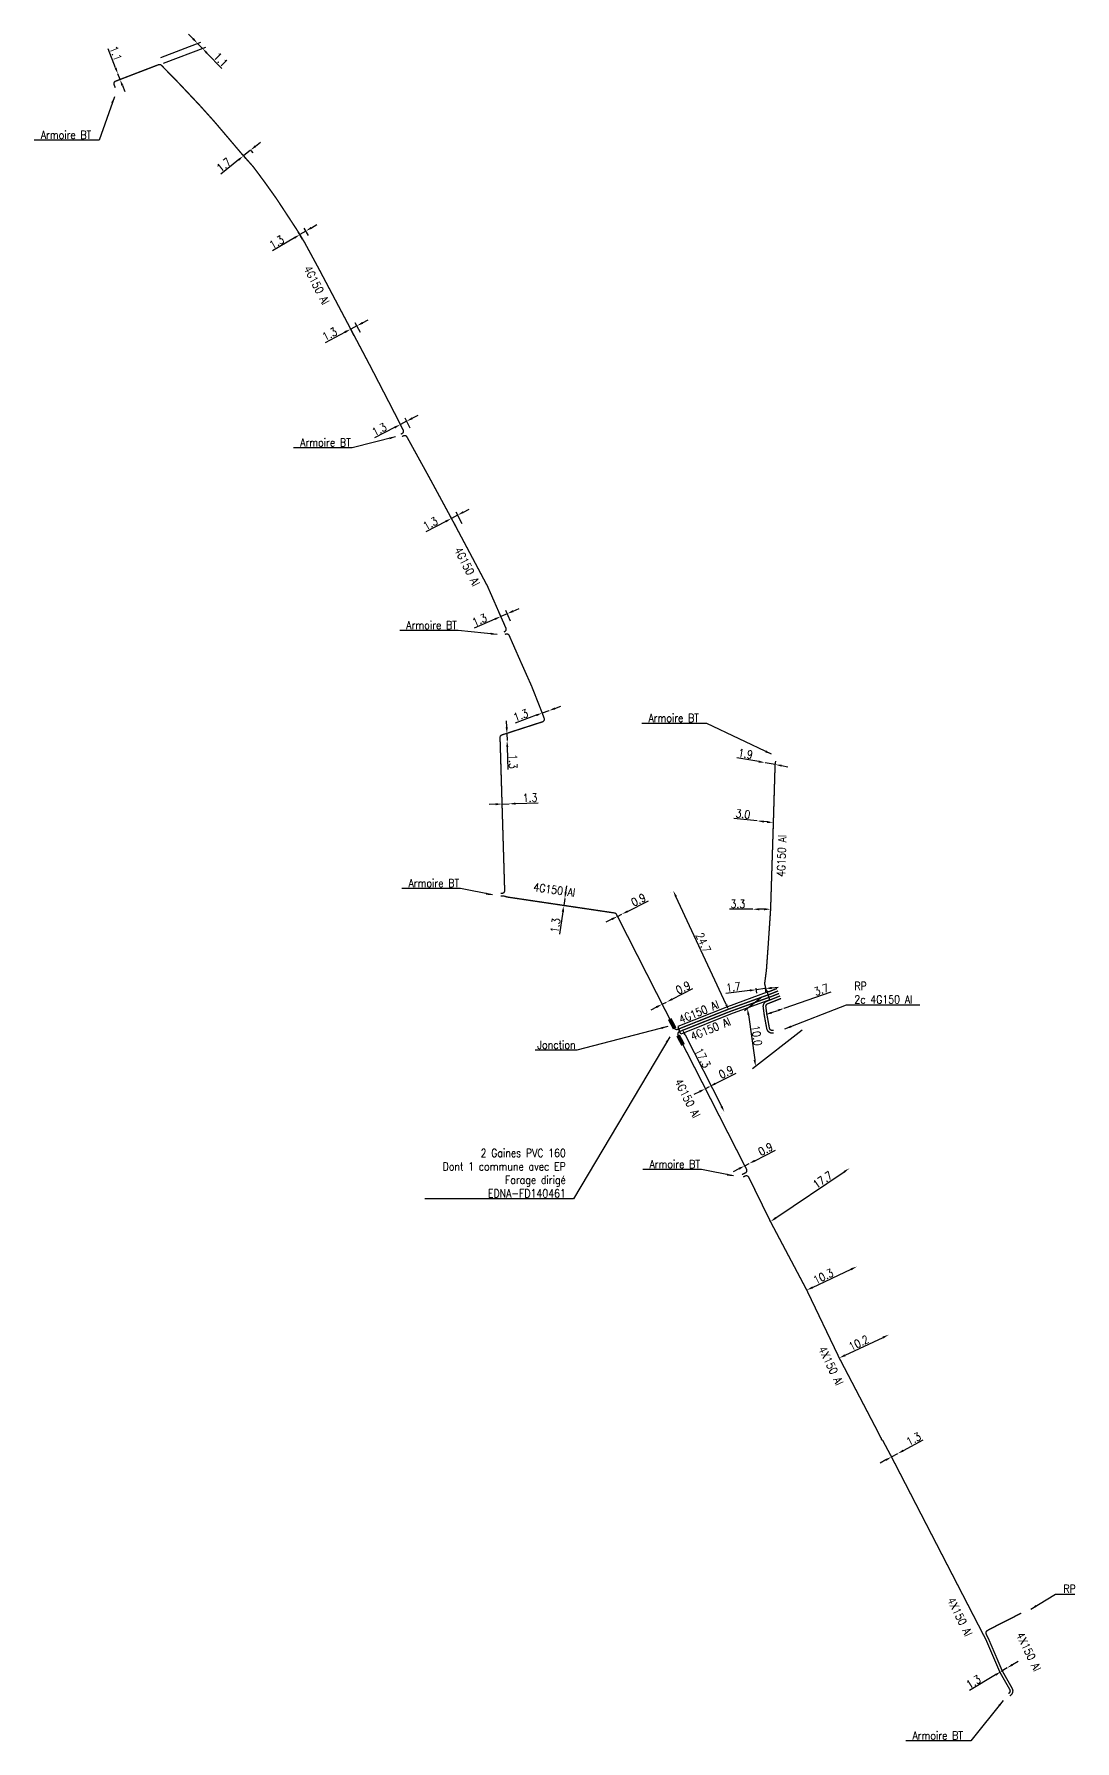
# Model space of a CAD drawing. Header units: millimetres. Extents: x 192011 to 192889, y 147074 to 147485.
# Drawn here: x 192292.1 to 192485.6, y 147108.5 to 147425.8 of the extents above; entities that cross this region are included whole.
import ezdxf
from ezdxf.enums import TextEntityAlignment as Align

# ---------------------------------------------------------------- set-up
doc = ezdxf.new("R2010")
doc.units = ezdxf.units.MM
doc.header["$MEASUREMENT"] = 0
doc.header["$PDMODE"] = 34
doc.linetypes.add('B_ST_AL', pattern=[2000, 1000, 1000])
doc.layers.get('0').update_dxf_attribs({"linetype": 'CONTINUOUS'})
doc.layers.get('DEFPOINTS').update_dxf_attribs({"linetype": 'CONTINUOUS'})
for name, color, linetype in [('B_110', 1, 'CONTINUOUS'), ('B_300', 7, 'CONTINUOUS'), ('B_400', 7, 'CONTINUOUS')]:
    doc.layers.add(name, color=color, linetype=linetype)
doc.styles.get("Standard").update_dxf_attribs({"font": 'romans.shx', "width": 0.85})
doc.dimstyles.get("Standard").update_dxf_attribs({"dimtxt": 1.5, "dimasz": 1.2, "dimexe": 0.625, "dimexo": 0.625, "dimgap": 0.25, "dimtad": 1, "dimdec": 1, "dimzin": 0, "dimdsep": 46, "dimtxsty": 'Standard', "dimcen": -0.5, "dimadec": 0, "dimazin": 0, "dimtfac": 1, "dimtdec": 1, "dimtmove": 0, "dimatfit": 3, "dimfxl": 1, "dimtolj": 1, "dimtzin": 0, "dimarcsym": 0})

# ---------------------------------------------------------------- blocks, each defined once
blk = doc.blocks.new('*D0')
at = {"color": 0, "linetype": 'ByBlock'}
for p, q in [((192453.69, 147162.48), (192457.37, 147164.47)), ((192450.43, 147160.73), (192449.37, 147160.16)), ((192451.48, 147161.3), (192452.63, 147161.91))]:
    blk.add_line(p, q, dxfattribs=at)
for points in [[(192453.59, 147162.66), (192453.78, 147162.31), (192452.63, 147161.91)], [(192450.33, 147160.9), (192450.52, 147160.55), (192451.48, 147161.3)]]:
    blk.add_solid(points, dxfattribs=at)
at = {"layer": 'DEFPOINTS', "color": 0, "linetype": 'ByBlock'}
for p in [(192451.48, 147161.3), (192452.63, 147161.91), (192452.63, 147161.91)]:
    blk.add_point(p, dxfattribs=at)
at = {"color": 0, "linetype": 'ByBlock', "insert": (192455.58, 147164.64), "char_height": 1.5, "attachment_point": 5, "rotation": 28.2999}
blk.add_mtext('\\A1;1.3', dxfattribs=at)
blk = doc.blocks.new('*D1')
at = {"color": 0, "linetype": 'ByBlock'}
for p, q in [((192470.81, 147120.78), (192465.96, 147117.85)), ((192472.96, 147122.07), (192471.84, 147121.4)), ((192473.98, 147122.69), (192475.01, 147123.31))]:
    blk.add_line(p, q, dxfattribs=at)
for points in [[(192470.71, 147120.95), (192470.92, 147120.61), (192471.84, 147121.4)], [(192473.88, 147122.86), (192474.09, 147122.52), (192472.96, 147122.07)]]:
    blk.add_solid(points, dxfattribs=at)
at = {"layer": 'DEFPOINTS', "color": 0, "linetype": 'ByBlock'}
for p in [(192471.84, 147121.4), (192472.96, 147122.07), (192472.96, 147122.07)]:
    blk.add_point(p, dxfattribs=at)
at = {"color": 0, "linetype": 'ByBlock', "insert": (192466.72, 147119.48), "char_height": 1.5, "attachment_point": 5, "rotation": 31.0742}
blk.add_mtext('\\A1;1.3', dxfattribs=at)
blk = doc.blocks.new('*D2')
at = {"layer": 'B_110', "color": 0, "linetype": 'Continuous', "lineweight": -2}
blk.add_line((192429.97, 147205.71), (192442.66, 147214.27), dxfattribs=at)
at = {"layer": 'B_110', "color": 0, "linetype": 'Continuous'}
for points in [[(192442.55, 147214.44), (192442.77, 147214.1), (192443.65, 147214.94)], [(192429.86, 147205.88), (192430.09, 147205.55), (192428.98, 147205.04)]]:
    blk.add_solid(points, dxfattribs=at)
at = {"layer": 'DEFPOINTS', "color": 0, "linetype": 'Continuous'}
for p in [(192443.65, 147214.94), (192443.65, 147214.94), (192428.98, 147205.04)]:
    blk.add_point(p, dxfattribs=at)
at = {"layer": 'B_110', "color": 0, "linetype": 'Continuous', "insert": (192438.68, 147212.79), "char_height": 1.5, "attachment_point": 5, "rotation": 34.0031}
blk.add_mtext('\\A1;17.7', dxfattribs=at)
blk = doc.blocks.new('*D3')
at = {"layer": 'B_110', "color": 0, "linetype": 'Continuous', "lineweight": -2}
blk.add_line((192442.85, 147180.2), (192449.91, 147183.51), dxfattribs=at)
at = {"layer": 'B_110', "color": 0, "linetype": 'Continuous'}
for points in [[(192449.83, 147183.69), (192450, 147183.33), (192451, 147184.02)], [(192442.77, 147180.38), (192442.94, 147180.01), (192441.77, 147179.69)]]:
    blk.add_solid(points, dxfattribs=at)
at = {"layer": 'DEFPOINTS', "color": 0, "linetype": 'Continuous'}
for p in [(192451, 147184.02), (192451, 147184.02), (192441.77, 147179.69)]:
    blk.add_point(p, dxfattribs=at)
at = {"layer": 'B_110', "color": 0, "linetype": 'Continuous', "insert": (192445.39, 147182.49), "char_height": 1.5, "attachment_point": 5, "rotation": 25.1718}
blk.add_mtext('\\A1;10.2', dxfattribs=at)
blk = doc.blocks.new('*D4')
at = {"layer": 'B_110', "color": 0, "linetype": 'Continuous', "lineweight": -2}
blk.add_line((192436.81, 147192.81), (192443.96, 147196.17), dxfattribs=at)
at = {"layer": 'B_110', "color": 0, "linetype": 'Continuous'}
for points in [[(192443.88, 147196.35), (192444.05, 147195.99), (192445.05, 147196.68)], [(192436.73, 147192.99), (192436.9, 147192.63), (192435.73, 147192.3)]]:
    blk.add_solid(points, dxfattribs=at)
at = {"layer": 'DEFPOINTS', "color": 0, "linetype": 'Continuous'}
for p in [(192445.05, 147196.68), (192445.05, 147196.68), (192435.73, 147192.3)]:
    blk.add_point(p, dxfattribs=at)
at = {"layer": 'B_110', "color": 0, "linetype": 'Continuous', "insert": (192438.81, 147194.85), "char_height": 1.5, "attachment_point": 5, "rotation": 25.1718}
blk.add_mtext('\\A1;10.3', dxfattribs=at)
blk = doc.blocks.new('*D13')
at = {"layer": 'B_110', "color": 0, "linetype": 'Continuous', "lineweight": -2}
for p, q in [((192426.07, 147216.36), (192429.91, 147218.33)), ((192423.13, 147214.86), (192422.07, 147214.31)), ((192424.2, 147215.41), (192425, 147215.82))]:
    blk.add_line(p, q, dxfattribs=at)
at = {"layer": 'B_110', "color": 0, "linetype": 'Continuous'}
for points in [[(192425.98, 147216.54), (192426.16, 147216.19), (192425, 147215.82)], [(192423.04, 147215.04), (192423.22, 147214.68), (192424.2, 147215.41)]]:
    blk.add_solid(points, dxfattribs=at)
at = {"layer": 'DEFPOINTS', "color": 0, "linetype": 'Continuous'}
for p in [(192424.2, 147215.41), (192425, 147215.82), (192425, 147215.82)]:
    blk.add_point(p, dxfattribs=at)
at = {"layer": 'B_110', "color": 0, "linetype": 'Continuous', "insert": (192428.07, 147218.51), "char_height": 1.5, "attachment_point": 5, "rotation": 27.1208}
blk.add_mtext('\\A1;0.9', dxfattribs=at)
blk = doc.blocks.new('*D14')
at = {"layer": 'B_110', "color": 0, "linetype": 'Continuous', "lineweight": -2}
for p, q in [((192418.74, 147230.69), (192422.58, 147232.65)), ((192415.8, 147229.19), (192414.73, 147228.65)), ((192416.87, 147229.74), (192417.67, 147230.15))]:
    blk.add_line(p, q, dxfattribs=at)
at = {"layer": 'B_110', "color": 0, "linetype": 'Continuous'}
for points in [[(192415.71, 147229.37), (192415.89, 147229.02), (192416.87, 147229.74)], [(192418.65, 147230.87), (192418.83, 147230.51), (192417.67, 147230.15)]]:
    blk.add_solid(points, dxfattribs=at)
at = {"layer": 'DEFPOINTS', "color": 0, "linetype": 'Continuous'}
for p in [(192416.87, 147229.74), (192417.67, 147230.15), (192417.67, 147230.15)]:
    blk.add_point(p, dxfattribs=at)
at = {"layer": 'B_110', "color": 0, "linetype": 'Continuous', "insert": (192420.74, 147232.84), "char_height": 1.5, "attachment_point": 5, "rotation": 27.0153}
blk.add_mtext('\\A1;0.9', dxfattribs=at)
blk = doc.blocks.new('*D15')
at = {"layer": 'B_110', "color": 0, "linetype": 'Continuous', "lineweight": -2}
for p, q in [((192410.74, 147246.39), (192414.58, 147248.34)), ((192407.79, 147244.9), (192406.72, 147244.36)), ((192408.86, 147245.45), (192409.67, 147245.85))]:
    blk.add_line(p, q, dxfattribs=at)
at = {"layer": 'B_110', "color": 0, "linetype": 'Continuous'}
for points in [[(192407.7, 147245.08), (192407.88, 147244.73), (192408.86, 147245.45)], [(192410.65, 147246.57), (192410.83, 147246.22), (192409.67, 147245.85)]]:
    blk.add_solid(points, dxfattribs=at)
at = {"layer": 'DEFPOINTS', "color": 0, "linetype": 'Continuous'}
for p in [(192408.86, 147245.45), (192409.67, 147245.85), (192409.67, 147245.85)]:
    blk.add_point(p, dxfattribs=at)
at = {"layer": 'B_110', "color": 0, "linetype": 'Continuous', "insert": (192412.75, 147248.53), "char_height": 1.5, "attachment_point": 5, "rotation": 26.8374}
blk.add_mtext('\\A1;0.9', dxfattribs=at)
blk = doc.blocks.new('*D16')
at = {"layer": 'B_110', "color": 0, "linetype": 'Continuous', "lineweight": -2}
for p, q in [((192390.93, 147266.28), (192391.11, 147267.47)), ((192390.76, 147265.09), (192390.56, 147263.81)), ((192390.39, 147262.62), (192389.77, 147258.48))]:
    blk.add_line(p, q, dxfattribs=at)
at = {"layer": 'B_110', "color": 0, "linetype": 'Continuous'}
for points in [[(192390.19, 147262.65), (192390.59, 147262.59), (192390.56, 147263.81)], [(192390.73, 147266.31), (192391.13, 147266.25), (192390.76, 147265.09)]]:
    blk.add_solid(points, dxfattribs=at)
at = {"layer": 'DEFPOINTS', "color": 0, "linetype": 'Continuous'}
for p in [(192390.56, 147263.81), (192390.76, 147265.09), (192390.76, 147265.09)]:
    blk.add_point(p, dxfattribs=at)
at = {"layer": 'B_110', "color": 0, "linetype": 'Continuous', "insert": (192389, 147260.1), "char_height": 1.5, "attachment_point": 5, "rotation": 81.5572}
blk.add_mtext('\\A1;1.3', dxfattribs=at)
blk = doc.blocks.new('*D17')
at = {"layer": 'B_110', "color": 0, "linetype": 'Continuous', "lineweight": -2}
for p, q in [((192377.89, 147282.62), (192376.69, 147282.59)), ((192379.09, 147282.66), (192380.39, 147282.7)), ((192381.59, 147282.74), (192385.82, 147282.87))]:
    blk.add_line(p, q, dxfattribs=at)
at = {"layer": 'B_110', "color": 0, "linetype": 'Continuous'}
for points in [[(192377.89, 147282.82), (192377.9, 147282.42), (192379.09, 147282.66)], [(192381.59, 147282.94), (192381.6, 147282.54), (192380.39, 147282.7)]]:
    blk.add_solid(points, dxfattribs=at)
at = {"layer": 'DEFPOINTS', "color": 0, "linetype": 'Continuous'}
for p in [(192379.09, 147282.66), (192380.39, 147282.7), (192380.39, 147282.7)]:
    blk.add_point(p, dxfattribs=at)
at = {"layer": 'B_110', "color": 0, "linetype": 'Continuous', "insert": (192384.29, 147283.82), "char_height": 1.5, "attachment_point": 5, "rotation": 1.7514}
blk.add_mtext('\\A1;1.3', dxfattribs=at)
blk = doc.blocks.new('*D18')
at = {"layer": 'B_110', "color": 0, "linetype": 'Continuous', "lineweight": -2}
for p, q in [((192379.96, 147296.94), (192379.92, 147298.14)), ((192379.99, 147295.74), (192380.03, 147294.45)), ((192380.07, 147293.25), (192380.2, 147289.06))]:
    blk.add_line(p, q, dxfattribs=at)
at = {"layer": 'B_110', "color": 0, "linetype": 'Continuous'}
for points in [[(192380.16, 147296.95), (192379.76, 147296.94), (192379.99, 147295.74)], [(192380.27, 147293.25), (192379.87, 147293.24), (192380.03, 147294.45)]]:
    blk.add_solid(points, dxfattribs=at)
at = {"layer": 'DEFPOINTS', "color": 0, "linetype": 'Continuous'}
for p in [(192379.99, 147295.74), (192380.03, 147294.45), (192380.03, 147294.45)]:
    blk.add_point(p, dxfattribs=at)
at = {"layer": 'B_110', "color": 0, "linetype": 'Continuous', "insert": (192381.15, 147290.58), "char_height": 1.5, "attachment_point": 5, "rotation": 271.7514}
blk.add_mtext('\\A1;1.3', dxfattribs=at)
blk = doc.blocks.new('*D19')
at = {"layer": 'B_110', "color": 0, "linetype": 'Continuous', "lineweight": -2}
for p, q in [((192385.45, 147299.15), (192381.51, 147297.71)), ((192387.79, 147300.01), (192386.57, 147299.57)), ((192388.92, 147300.42), (192390.04, 147300.84))]:
    blk.add_line(p, q, dxfattribs=at)
at = {"layer": 'B_110', "color": 0, "linetype": 'Continuous'}
for points in [[(192385.38, 147299.34), (192385.51, 147298.97), (192386.57, 147299.57)], [(192388.85, 147300.61), (192388.99, 147300.24), (192387.79, 147300.01)]]:
    blk.add_solid(points, dxfattribs=at)
at = {"layer": 'DEFPOINTS', "color": 0, "linetype": 'Continuous'}
for p in [(192386.57, 147299.57), (192387.79, 147300.01), (192387.79, 147300.01)]:
    blk.add_point(p, dxfattribs=at)
at = {"layer": 'B_110', "color": 0, "linetype": 'Continuous', "insert": (192382.57, 147299.17), "char_height": 1.5, "attachment_point": 5, "rotation": 20.088}
blk.add_mtext('\\A1;1.3', dxfattribs=at)
blk = doc.blocks.new('*D20')
at = {"layer": 'B_110', "color": 0, "linetype": 'Continuous', "lineweight": -2}
for p, q in [((192379.48, 147316.13), (192378.61, 147318.09)), ((192380.05, 147318.04), (192378.86, 147317.52)), ((192380.67, 147316.65), (192379.8, 147318.62)), ((192381.15, 147318.53), (192382.25, 147319.01)), ((192377.77, 147317.04), (192373.93, 147315.35))]:
    blk.add_line(p, q, dxfattribs=at)
at = {"layer": 'B_110', "color": 0, "linetype": 'Continuous'}
for points in [[(192377.69, 147317.22), (192377.85, 147316.85), (192378.86, 147317.52)], [(192381.07, 147318.71), (192381.23, 147318.34), (192380.05, 147318.04)]]:
    blk.add_solid(points, dxfattribs=at)
at = {"layer": 'DEFPOINTS', "color": 0, "linetype": 'Continuous'}
for p in [(192380.05, 147318.04), (192379.73, 147315.56), (192380.92, 147316.08)]:
    blk.add_point(p, dxfattribs=at)
at = {"layer": 'B_110', "color": 0, "linetype": 'Continuous', "insert": (192374.9, 147316.87), "char_height": 1.5, "attachment_point": 5, "rotation": 23.7655}
blk.add_mtext('\\A1;1.3', dxfattribs=at)
blk = doc.blocks.new('*D21')
at = {"layer": 'B_110', "color": 0, "linetype": 'Continuous', "lineweight": -2}
for p, q in [((192371.68, 147334.77), (192370.55, 147336.92)), ((192371.9, 147336.93), (192372.96, 147337.49)), ((192368.63, 147335.19), (192364.93, 147333.23)), ((192370.54, 147334.17), (192369.4, 147336.31)), ((192370.84, 147336.36), (192369.69, 147335.75))]:
    blk.add_line(p, q, dxfattribs=at)
at = {"layer": 'B_110', "color": 0, "linetype": 'Continuous'}
for points in [[(192371.81, 147337.1), (192371.99, 147336.75), (192370.84, 147336.36)], [(192368.54, 147335.37), (192368.73, 147335.02), (192369.69, 147335.75)]]:
    blk.add_solid(points, dxfattribs=at)
at = {"layer": 'DEFPOINTS', "color": 0, "linetype": 'Continuous'}
for p in [(192370.83, 147333.61), (192370.84, 147336.36), (192371.98, 147334.22)]:
    blk.add_point(p, dxfattribs=at)
at = {"layer": 'B_110', "color": 0, "linetype": 'Continuous', "insert": (192365.78, 147334.81), "char_height": 1.5, "attachment_point": 5, "rotation": 27.9645}
blk.add_mtext('\\A1;1.3', dxfattribs=at)
blk = doc.blocks.new('*D22')
at = {"layer": 'B_110', "color": 0, "linetype": 'Continuous', "lineweight": -2}
for p, q in [((192359.12, 147352.65), (192355.41, 147350.71)), ((192360.42, 147352.75), (192359.9, 147353.76)), ((192361.35, 147353.81), (192360.19, 147353.2)), ((192362.01, 147352.55), (192361.06, 147354.37)), ((192362.41, 147354.37), (192363.48, 147354.92))]:
    blk.add_line(p, q, dxfattribs=at)
at = {"layer": 'B_110', "color": 0, "linetype": 'Continuous'}
for points in [[(192359.03, 147352.83), (192359.22, 147352.47), (192360.19, 147353.2)], [(192362.32, 147354.54), (192362.51, 147354.19), (192361.35, 147353.81)]]:
    blk.add_solid(points, dxfattribs=at)
at = {"layer": 'DEFPOINTS', "color": 0, "linetype": 'Continuous'}
for p in [(192361.35, 147353.81), (192360.71, 147352.2), (192362.3, 147351.99)]:
    blk.add_point(p, dxfattribs=at)
at = {"layer": 'B_110', "color": 0, "linetype": 'Continuous', "insert": (192356.27, 147352.29), "char_height": 1.5, "attachment_point": 5, "rotation": 27.5985}
blk.add_mtext('\\A1;1.3', dxfattribs=at)
blk = doc.blocks.new('*D23')
at = {"layer": 'B_110', "color": 0, "linetype": 'Continuous', "lineweight": -2}
for p, q in [((192351.61, 147369.72), (192350.67, 147371.49)), ((192352.12, 147371.55), (192350.97, 147370.94)), ((192352.76, 147370.33), (192351.82, 147372.1)), ((192353.18, 147372.11), (192354.24, 147372.67)), ((192349.91, 147370.38), (192346.2, 147368.42))]:
    blk.add_line(p, q, dxfattribs=at)
at = {"layer": 'B_110', "color": 0, "linetype": 'Continuous'}
for points in [[(192353.08, 147372.28), (192353.27, 147371.93), (192352.12, 147371.55)], [(192349.81, 147370.56), (192350, 147370.2), (192350.97, 147370.94)]]:
    blk.add_solid(points, dxfattribs=at)
at = {"layer": 'DEFPOINTS', "color": 0, "linetype": 'Continuous'}
for p in [(192352.12, 147371.55), (192351.9, 147369.17), (192353.05, 147369.78)]:
    blk.add_point(p, dxfattribs=at)
at = {"layer": 'B_110', "color": 0, "linetype": 'Continuous', "insert": (192347.06, 147370.01), "char_height": 1.5, "attachment_point": 5, "rotation": 27.8394}
blk.add_mtext('\\A1;1.3', dxfattribs=at)
blk = doc.blocks.new('*D24')
at = {"layer": 'B_110', "color": 0, "linetype": 'Continuous', "lineweight": -2}
for p, q in [((192340.49, 147387.89), (192336.44, 147385.48)), ((192342.03, 147387.65), (192341.2, 147389.04)), ((192342.63, 147389.17), (192341.52, 147388.5)), ((192343.11, 147388.36), (192342.31, 147389.7)), ((192343.66, 147389.78), (192344.69, 147390.39))]:
    blk.add_line(p, q, dxfattribs=at)
at = {"layer": 'B_110', "color": 0, "linetype": 'Continuous'}
for points in [[(192340.39, 147388.06), (192340.59, 147387.72), (192341.52, 147388.5)], [(192343.56, 147389.95), (192343.76, 147389.61), (192342.63, 147389.17)]]:
    blk.add_solid(points, dxfattribs=at)
at = {"layer": 'DEFPOINTS', "color": 0, "linetype": 'Continuous'}
for p in [(192342.63, 147389.17), (192343.43, 147387.83), (192342.35, 147387.12)]:
    blk.add_point(p, dxfattribs=at)
at = {"layer": 'B_110', "color": 0, "linetype": 'Continuous', "insert": (192337.21, 147387.1), "char_height": 1.5, "attachment_point": 5, "rotation": 30.7662}
blk.add_mtext('\\A1;1.3', dxfattribs=at)
blk = doc.blocks.new('*D25')
at = {"layer": 'B_110', "color": 0, "linetype": 'Continuous', "lineweight": -2}
for p, q in [((192321.67, 147424.91), (192320.83, 147425.77)), ((192315.68, 147421.43), (192323.14, 147424.29)), ((192316.17, 147420.35), (192324.03, 147423.37)), ((192322.5, 147424.05), (192323.4, 147423.12)), ((192324.23, 147422.26), (192327.02, 147419.38))]:
    blk.add_line(p, q, dxfattribs=at)
at = {"layer": 'B_110', "color": 0, "linetype": 'Continuous'}
for points in [[(192321.81, 147425.05), (192321.52, 147424.77), (192322.5, 147424.05)], [(192324.37, 147422.4), (192324.09, 147422.12), (192323.4, 147423.12)]]:
    blk.add_solid(points, dxfattribs=at)
at = {"layer": 'DEFPOINTS', "color": 0, "linetype": 'Continuous'}
for p in [(192322.5, 147424.05), (192315.05, 147421.19), (192315.54, 147420.11)]:
    blk.add_point(p, dxfattribs=at)
at = {"layer": 'B_110', "color": 0, "linetype": 'Continuous', "insert": (192326.82, 147421.02), "char_height": 1.5, "attachment_point": 5, "rotation": 314.0928}
blk.add_mtext('\\A1;1.1', dxfattribs=at)
blk = doc.blocks.new('*D26')
at = {"layer": 'B_110', "color": 0, "linetype": 'Continuous', "lineweight": -2}
for p, q in [((192307.27, 147419.49), (192305.9, 147423.06)), ((192308.09, 147417.34), (192307.7, 147418.37)), ((192308.53, 147416.22), (192308.96, 147415.1))]:
    blk.add_line(p, q, dxfattribs=at)
at = {"layer": 'B_110', "color": 0, "linetype": 'Continuous'}
for points in [[(192307.46, 147419.56), (192307.08, 147419.42), (192307.7, 147418.37)], [(192308.71, 147416.29), (192308.34, 147416.15), (192308.09, 147417.34)]]:
    blk.add_solid(points, dxfattribs=at)
at = {"layer": 'DEFPOINTS', "color": 0, "linetype": 'Continuous'}
for p in [(192307.7, 147418.37), (192307.7, 147418.37), (192308.09, 147417.34)]:
    blk.add_point(p, dxfattribs=at)
at = {"layer": 'B_110', "color": 0, "linetype": 'Continuous', "insert": (192307.3, 147422.19), "char_height": 1.5, "attachment_point": 5, "rotation": 291.0064}
blk.add_mtext('\\A1;1.1', dxfattribs=at)
blk = doc.blocks.new('*D27')
at = {"layer": 'B_110', "color": 0, "linetype": 'Continuous', "lineweight": -2}
for p, q in [((192402.44, 147262.71), (192406.29, 147264.64)), ((192399.48, 147261.24), (192398.41, 147260.71)), ((192400.56, 147261.78), (192401.36, 147262.18))]:
    blk.add_line(p, q, dxfattribs=at)
at = {"layer": 'B_110', "color": 0, "linetype": 'Continuous'}
for points in [[(192399.39, 147261.42), (192399.57, 147261.06), (192400.56, 147261.78)], [(192402.35, 147262.89), (192402.53, 147262.54), (192401.36, 147262.18)]]:
    blk.add_solid(points, dxfattribs=at)
at = {"layer": 'DEFPOINTS', "color": 0, "linetype": 'Continuous'}
for p in [(192400.56, 147261.78), (192401.36, 147262.18), (192401.36, 147262.18)]:
    blk.add_point(p, dxfattribs=at)
at = {"layer": 'B_110', "color": 0, "linetype": 'Continuous', "insert": (192404.46, 147264.84), "char_height": 1.5, "attachment_point": 5, "rotation": 26.4887}
blk.add_mtext('\\A1;0.9', dxfattribs=at)
blk = doc.blocks.new('*D28')
at = {"layer": 'B_110', "color": 0, "linetype": 'Continuous', "lineweight": -2}
for p, q in [((192332.35, 147404.2), (192331.03, 147403.13)), ((192332.41, 147404.13), (192332.75, 147403.71)), ((192333.29, 147404.95), (192334.22, 147405.71)), ((192330.1, 147402.38), (192326.83, 147399.75)), ((192331.09, 147403.06), (192331.42, 147402.65))]:
    blk.add_line(p, q, dxfattribs=at)
at = {"layer": 'B_110', "color": 0, "linetype": 'Continuous'}
for points in [[(192329.97, 147402.54), (192330.22, 147402.23), (192331.03, 147403.13)], [(192333.16, 147405.11), (192333.41, 147404.8), (192332.35, 147404.2)]]:
    blk.add_solid(points, dxfattribs=at)
at = {"layer": 'DEFPOINTS', "color": 0, "linetype": 'Continuous'}
for p in [(192330.69, 147403.55), (192332.02, 147404.62), (192332.35, 147404.2)]:
    blk.add_point(p, dxfattribs=at)
at = {"layer": 'B_110', "color": 0, "linetype": 'Continuous', "insert": (192327.37, 147401.47), "char_height": 1.5, "attachment_point": 5, "rotation": 38.8495}
blk.add_mtext('\\A1;1.7', dxfattribs=at)
blk = doc.blocks.new('*D29')
at = {"layer": 'B_110', "color": 0, "linetype": 'Continuous', "lineweight": -2}
for p, q in [((192410.35, 147266.28), (192410.35, 147266.28)), ((192420.76, 147245.37), (192411.42, 147265.46)), ((192420.7, 147244.02), (192420.7, 147244.02))]:
    blk.add_line(p, q, dxfattribs=at)
at = {"layer": 'B_110', "color": 0, "linetype": 'Continuous'}
for points in [[(192411.6, 147265.54), (192411.24, 147265.37), (192410.91, 147266.54)], [(192420.94, 147245.46), (192420.58, 147245.29), (192421.26, 147244.28)]]:
    blk.add_solid(points, dxfattribs=at)
at = {"layer": 'DEFPOINTS', "color": 0, "linetype": 'Continuous'}
for p in [(192410.91, 147266.54), (192410.91, 147266.54), (192421.26, 147244.28)]:
    blk.add_point(p, dxfattribs=at)
at = {"layer": 'B_110', "color": 0, "linetype": 'Continuous', "insert": (192416.51, 147256.88), "char_height": 1.5, "attachment_point": 5, "rotation": 294.936}
blk.add_mtext('\\A1;24.7', dxfattribs=at)
blk = doc.blocks.new('*D30')
at = {"layer": 'B_110', "color": 0, "linetype": 'Continuous', "lineweight": -2}
for p, q in [((192412.01, 147240.54), (192412, 147240.54)), ((192413.1, 147239.75), (192419.87, 147226.48)), ((192419.87, 147225.13), (192419.86, 147225.13))]:
    blk.add_line(p, q, dxfattribs=at)
at = {"layer": 'B_110', "color": 0, "linetype": 'Continuous'}
for points in [[(192413.28, 147239.85), (192412.93, 147239.66), (192412.56, 147240.82)], [(192420.05, 147226.57), (192419.69, 147226.39), (192420.42, 147225.41)]]:
    blk.add_solid(points, dxfattribs=at)
at = {"layer": 'DEFPOINTS', "color": 0, "linetype": 'Continuous'}
for p in [(192412.57, 147240.83), (192420.42, 147225.42), (192420.42, 147225.41)]:
    blk.add_point(p, dxfattribs=at)
at = {"layer": 'B_110', "color": 0, "linetype": 'Continuous', "insert": (192416.4, 147235.48), "char_height": 1.5, "attachment_point": 5, "rotation": 297.0153}
blk.add_mtext('\\A1;17.3', dxfattribs=at)
blk = doc.blocks.new('*D31')
at = {"layer": 'B_110', "color": 0, "linetype": 'Continuous', "lineweight": -2}
for p, q in [((192431.52, 147244.69), (192440.28, 147247.73)), ((192429.2, 147243.89), (192430.38, 147244.3))]:
    blk.add_line(p, q, dxfattribs=at)
at = {"layer": 'B_110', "color": 0, "linetype": 'Continuous'}
for points in [[(192430.32, 147244.49), (192430.45, 147244.11), (192431.52, 147244.69)], [(192429.14, 147244.08), (192429.27, 147243.7), (192428.07, 147243.5)]]:
    blk.add_solid(points, dxfattribs=at)
at = {"layer": 'DEFPOINTS', "color": 0, "linetype": 'Continuous'}
for p in [(192431.52, 147244.69), (192431.52, 147244.69), (192428.07, 147243.5)]:
    blk.add_point(p, dxfattribs=at)
at = {"layer": 'B_110', "color": 0, "linetype": 'Continuous', "insert": (192438.45, 147248.16), "char_height": 1.5, "attachment_point": 5, "rotation": 19.1183}
blk.add_mtext('\\A1;3.7', dxfattribs=at)
blk = doc.blocks.new('B_300_03')
at = {"color": 0, "linetype": 'Continuous'}
blk.add_solid([(-1, 0.375), (-1, -0.375), (1, 0.375), (1, -0.375)], dxfattribs=at)
at = {"color": 0, "linetype": 'Continuous', "width": 0.75, "flags": 3}
for tag, p in [('DEF_COUP', (0, -6.75)), ('DEF_LEG', (0, -4.25)), ('DEF_TYPE', (0, -9.25))]:
    blk.add_attdef(tag, text='', height=1.2, dxfattribs=at).set_placement(p, align=Align.MIDDLE)
blk = doc.blocks.new('*D34')
at = {"layer": 'B_110', "color": 0, "linetype": 'Continuous', "lineweight": -2}
for p, q in [((192427.35, 147246.73), (192424.14, 147244.24)), ((192424.88, 147243.5), (192426.05, 147235.08)), ((192434.9, 147240.62), (192425.64, 147233.45))]:
    blk.add_line(p, q, dxfattribs=at)
at = {"layer": 'B_110', "color": 0, "linetype": 'Continuous'}
for points in [[(192425.08, 147243.52), (192424.68, 147243.47), (192424.71, 147244.68)], [(192426.24, 147235.11), (192425.85, 147235.05), (192426.21, 147233.89)]]:
    blk.add_solid(points, dxfattribs=at)
at = {"layer": 'DEFPOINTS', "color": 0, "linetype": 'Continuous'}
for p in [(192427.35, 147246.73), (192434.9, 147240.62), (192426.21, 147233.89)]:
    blk.add_point(p, dxfattribs=at)
at = {"layer": 'B_110', "color": 0, "linetype": 'Continuous', "insert": (192426.42, 147239.63), "char_height": 1.5, "attachment_point": 5, "rotation": 277.8892}
blk.add_mtext('\\A1;10.0', dxfattribs=at)
blk = doc.blocks.new('*D35')
at = {"layer": 'B_110', "color": 0, "linetype": 'Continuous', "lineweight": -2}
for p, q in [((192425.13, 147248), (192420.71, 147247.47)), ((192426.29, 147248.44), (192426.4, 147247.52)), ((192428.01, 147248.34), (192426.33, 147248.14)), ((192427.98, 147248.64), (192428.09, 147247.72)), ((192429.21, 147248.48), (192430.4, 147248.62))]:
    blk.add_line(p, q, dxfattribs=at)
at = {"layer": 'B_110', "color": 0, "linetype": 'Continuous'}
for points in [[(192425.11, 147248.2), (192425.16, 147247.8), (192426.33, 147248.14)], [(192429.18, 147248.68), (192429.23, 147248.28), (192428.01, 147248.34)]]:
    blk.add_solid(points, dxfattribs=at)
at = {"layer": 'DEFPOINTS', "color": 0, "linetype": 'Continuous'}
for p in [(192426.22, 147249.06), (192426.33, 147248.14), (192427.9, 147249.26)]:
    blk.add_point(p, dxfattribs=at)
at = {"layer": 'B_110', "color": 0, "linetype": 'Continuous', "insert": (192422.08, 147248.64), "char_height": 1.5, "attachment_point": 5, "rotation": 6.7695}
blk.add_mtext('\\A1;1.7', dxfattribs=at)
blk = doc.blocks.new('*D36')
at = {"layer": 'B_110', "color": 0, "linetype": 'Continuous', "lineweight": -2}
for p, q in [((192425.71, 147263.1), (192421.34, 147263.09)), ((192427.81, 147263.1), (192426.91, 147263.1))]:
    blk.add_line(p, q, dxfattribs=at)
at = {"layer": 'B_110', "color": 0, "linetype": 'Continuous'}
for points in [[(192426.91, 147263.3), (192426.91, 147262.9), (192425.71, 147263.1)], [(192427.81, 147263.3), (192427.81, 147262.9), (192429.01, 147263.11)]]:
    blk.add_solid(points, dxfattribs=at)
at = {"layer": 'DEFPOINTS', "color": 0, "linetype": 'Continuous'}
for p in [(192425.71, 147263.1), (192425.71, 147263.1), (192429.01, 147263.11)]:
    blk.add_point(p, dxfattribs=at)
at = {"layer": 'B_110', "color": 0, "linetype": 'Continuous', "insert": (192422.92, 147264.09), "char_height": 1.5, "attachment_point": 5, "rotation": 0.1529}
blk.add_mtext('\\A1;3.3', dxfattribs=at)
blk = doc.blocks.new('*D37')
at = {"layer": 'B_110', "color": 0, "linetype": 'Continuous', "lineweight": -2}
for p, q in [((192426.79, 147290.55), (192422.72, 147291.27)), ((192429.84, 147290.01), (192427.97, 147290.34)), ((192431.02, 147289.8), (192432.2, 147289.59))]:
    blk.add_line(p, q, dxfattribs=at)
at = {"layer": 'B_110', "color": 0, "linetype": 'Continuous'}
for points in [[(192426.82, 147290.75), (192426.75, 147290.36), (192427.97, 147290.34)], [(192431.06, 147290), (192430.99, 147289.61), (192429.84, 147290.01)]]:
    blk.add_solid(points, dxfattribs=at)
at = {"layer": 'DEFPOINTS', "color": 0, "linetype": 'Continuous'}
for p in [(192427.97, 147290.34), (192427.97, 147290.34), (192429.84, 147290.01)]:
    blk.add_point(p, dxfattribs=at)
at = {"layer": 'B_110', "color": 0, "linetype": 'Continuous', "insert": (192424.34, 147292), "char_height": 1.5, "attachment_point": 5, "rotation": 349.9593}
blk.add_mtext('\\A1;1.9', dxfattribs=at)
blk = doc.blocks.new('*D38')
at = {"layer": 'B_110', "color": 0, "linetype": 'Continuous', "lineweight": -2}
for p, q in [((192426.54, 147279.52), (192422.19, 147279.98)), ((192428.33, 147279.33), (192427.73, 147279.39))]:
    blk.add_line(p, q, dxfattribs=at)
at = {"layer": 'B_110', "color": 0, "linetype": 'Continuous'}
for points in [[(192427.75, 147279.59), (192427.71, 147279.2), (192426.54, 147279.52)], [(192428.35, 147279.53), (192428.31, 147279.13), (192429.52, 147279.2)]]:
    blk.add_solid(points, dxfattribs=at)
at = {"layer": 'DEFPOINTS', "color": 0, "linetype": 'Continuous'}
for p in [(192426.54, 147279.52), (192426.54, 147279.52), (192429.52, 147279.2)]:
    blk.add_point(p, dxfattribs=at)
at = {"layer": 'B_110', "color": 0, "linetype": 'Continuous', "insert": (192423.87, 147280.81), "char_height": 1.5, "attachment_point": 5, "rotation": 353.9151}
blk.add_mtext('\\A1;3.0', dxfattribs=at)

msp = doc.modelspace()

# ---------------------------------------------------------------- linework, layer by layer
at = {"layer": 'B_110', "linetype": 'B_ST_AL', "const_width": 0.25, "flags": 128}
for points in [[(192360.27, 147351.4), (192360.51, 147351.53, 0.405024), (192360.71, 147352.2), (192358.71, 147356.12), (192354.63, 147364.01), (192352.62, 147367.82), (192350.97, 147370.94), (192349.59, 147373.55), (192348.78, 147375.08), (192344.96, 147382.31), (192342.35, 147387.12), (192341.2, 147389.04), (192337.12, 147395.26), (192337.12, 147395.26), (192334.92, 147398.34), (192332.82, 147401.16), (192330.69, 147403.55), (192325.61, 147409.53), (192322.94, 147412.5), (192319, 147416.68), (192315.79, 147419.97, 0.299435), (192315.25, 147420.09), (192307.28, 147417.03, 0.414298), (192306.99, 147416.38), (192307.21, 147415.8)], [(192379.43, 147314.65), (192379.56, 147314.71, 0.414214), (192379.81, 147315.37), (192379.77, 147315.45), (192378.04, 147319.39), (192376.4, 147323.13), (192371.35, 147332.63), (192370.83, 147333.61), (192369.69, 147335.75), (192365.61, 147343.29), (192361.47, 147350.8), (192361.42, 147350.89, 0.414214), (192360.74, 147351.09), (192360.51, 147350.96)], [(192378.82, 147266.05), (192379.1, 147266.06, 0.414214), (192379.58, 147266.57), (192378.72, 147295.01, -0.333733), (192379.06, 147295.5), (192386.61, 147297.94, 0.424398), (192386.92, 147298.59), (192386.57, 147299.55), (192384.6, 147304.55), (192382.55, 147309.14), (192381.14, 147312.35), (192380.42, 147313.99, 0.414214), (192379.76, 147314.25), (192379.63, 147314.19)], [(192430.22, 147248.38), (192428.84, 147247.83, -0.45692), (192428.16, 147248.18), (192427.9, 147249.26), (192428.23, 147251.81), (192428.56, 147256.41), (192429.01, 147263.11), (192429.01, 147263.11), (192429.01, 147263.11), (192429.52, 147279.2), (192429.52, 147279.2), (192429.84, 147290.01), (192429.95, 147290.66)], [(192430.78, 147246.99), (192428.25, 147245.98, 0.343655), (192427.63, 147244.92), (192427.82, 147243.48, 0.012389), (192427.82, 147243.44), (192428.29, 147240.91, 0.355398), (192429.25, 147240.09), (192429.55, 147240.09)], [(192430.96, 147246.52), (192428.43, 147245.52, 0.343655), (192428.12, 147244.99), (192428.31, 147243.54, 0.012389), (192428.32, 147243.53), (192428.78, 147241, 0.355398), (192429.26, 147240.59), (192429.56, 147240.59)], [(192423.9, 147213.32), (192423.9, 147213.32), (192424.28, 147213.51, -0.419697), (192424.95, 147213.28), (192428.98, 147205.04), (192435.73, 147192.3), (192441.77, 147179.69), (192448.91, 147166.03), (192449.59, 147164.69, -0.39338), (192449.55, 147164.56), (192449.51, 147164.53)], [(192473.2, 147117.31), (192473.2, 147117.31), (192473.3, 147117.37, 0.400579), (192473.47, 147118.04), (192471.63, 147121.27), (192469.07, 147127.24), (192451.48, 147161.3), (192449.82, 147164.41, 0.433853), (192449.58, 147164.39, 2.001644), (192449.58, 147164.39)], [(192475.58, 147132.25), (192469.98, 147129.4), (192469.63, 147129.21), (192469.29, 147129.02, 0.392497), (192469.08, 147128.37), (192469.52, 147127.46), (192472.06, 147121.53), (192473.9, 147118.29, -0.40056), (192473.57, 147116.95), (192473.47, 147116.88), (192473.47, 147116.88)]]:
    msp.add_lwpolyline(points, format="xyb", dxfattribs=at)
at = {"layer": 'B_110', "linetype": 'B_ST_AL', "flags": 128}
for points in [[(192378.84, 147265.55, 0.25, 0.25, 0), (192379.33, 147265.57, 0.25, 0.25, -0.08424), (192379.5, 147265.54, 0.25, 0.25, 0), (192380, 147265.38, 0.25, 0.25, 0.039581), (192380.07, 147265.37, 0.25, 0.25, 0), (192400, 147262.41, 0.25, 0.25, -0.242832), (192400.37, 147262.14, 0.25, 0.25, 0), (192408.86, 147245.45, 0.25, 0.25, 0), (192410.77, 147241.72, 0.25, 0.25, 0), (192411.13, 147241.01, 0.25, 0.25, 0.386865), (192411.76, 147240.78, 0.25, 0.25, 0), (192412.47, 147241.06, 0.25, 0.25, -0.000014), (192412.47, 147241.06, 0.25, 0.25, 0), (192421.17, 147244.52, 0.25, 0.25, 0), (192428.97, 147247.34, 0.25, 0.25, 0), (192430.41, 147247.92, 0, 0, 0)], [(192423.68, 147213.76, 0.25, 0.25, 0), (192423.68, 147213.76, 0.25, 0.25, 0), (192424.31, 147214.09, 0.25, 0.25, 0.413674), (192424.53, 147214.76, 0.25, 0.25, 0), (192416.89, 147229.75, 0.25, 0.25, 0), (192411.82, 147239.67, 0.25, 0.25, -0.442101), (192412.08, 147240.36, 0.25, 0.25, 0), (192412.66, 147240.6, 0.25, 0.25, -0.000014), (192412.66, 147240.6, 0.25, 0.25, 0), (192421.35, 147244.05, 0.25, 0.25, 0), (192429.15, 147246.88, 0.25, 0.25, 0), (192430.59, 147247.45, 0, 0, 0)]]:
    msp.add_lwpolyline(points, format="xyseb", dxfattribs=at)
at = {"layer": 'B_400', "color": 7, "linetype": 'CONTINUOUS'}
for p, q in [((192421, 147244.99), (192411.74, 147241.31)), ((192428.38, 147247.67), (192421, 147244.99)), ((192428.89, 147246.25), (192421.53, 147243.58)), ((192428.38, 147247.67), (192428.64, 147246.96)), ((192428.89, 147246.25), (192428.64, 147246.96)), ((192421.53, 147243.58), (192412.3, 147239.91)), ((192411.74, 147241.31), (192412.02, 147240.61)), ((192412.3, 147239.91), (192412.02, 147240.61))]:
    msp.add_line(p, q, dxfattribs=at)

# ---------------------------------------------------------------- block references
at = {"layer": 'B_300', "rotation": 297.0771505246616}
for p in [(192410.72, 147241.82), (192412.28, 147238.76)]:
    msp.add_blockref('B_300_03', p, dxfattribs=at)

# ---------------------------------------------------------------- texts
at = {"layer": 'B_110', "linetype": 'B_ST_AL', "width": 0.85}
for s, rotation, p in [('4G150 Al', 297.0439, (192344.63, 147379.11)), ('4G150 Al', 297.0439, (192372.61, 147326.81)), ('4G150 Al', 351.9235, (192388.83, 147266.71)), ('4G150 Al', 22.4657, (192415.68, 147244.01)), ('4G150 Al', 22.4657, (192417.84, 147240.85)), ('4G150 Al', 297.0439, (192413.56, 147227.93)), ('4X150 Al', 295.9173, (192440.22, 147178.23)), ('4X150 Al', 295.9173, (192464.17, 147131.58)), ('4X150 Al', 295.9173, (192476.98, 147125.08))]:
    msp.add_text(s, height=1.5, rotation=rotation, dxfattribs=at).set_placement(p, align=Align.MIDDLE)
at = {"layer": 'B_110', "width": 0.85}
msp.add_text('4G150 Al', height=1.5, rotation=88.1869, dxfattribs=at).set_placement((192431.67, 147269.1))
at = {"layer": 'B_110', "linetype": 'Continuous', "char_height": 1.5}
for s, insert, attachment_point in [('Armoire BT', (192302.75, 147407.04), 6), ('Armoire BT', (192350.98, 147349.86), 6), ('Armoire BT', (192370.7, 147315.92), 6), ('Armoire BT', (192415.69, 147298.65), 6), ('Armoire BT', (192371.11, 147267.96), 6), ('RP\\P2c 4G150 Al', (192444.59, 147247.58), 4), ('Armoire BT', (192415.89, 147215.73), 6), ('RP', (192483.43, 147136.8), 4), ('Armoire BT', (192464.77, 147109.52), 6)]:
    msp.add_mtext(s, dxfattribs=dict(at, insert=insert, attachment_point=attachment_point))
at = {"layer": 'B_400', "char_height": 1.5, "attachment_point": 6}
for s, insert in [('Jonction ', (192392.77, 147237.91)), ('2 Gaines PVC 160\\PDont 1 commune avec EP\\PForage dirigé\\PEDNA-FD140461 ', (192390.95, 147214.04))]:
    msp.add_mtext(s, dxfattribs=dict(at, insert=insert))

# ---------------------------------------------------------------- dimensions: what is measured, and where the dimension line sits
at = {"layer": 'B_110', "linetype": 'Continuous'}
for base, p1, p2, angle, picture, middle, dimtype in [((192322.5, 147424.05), (192315.54, 147420.11), (192315.05, 147421.19), 314.0928, '*D25', (192326.11, 147420.33), 160), ((192307.7, 147418.37), (192308.09, 147417.34), (192307.7, 147418.37), 291.0064, '*D26', (192306.37, 147421.84), 160), ((192332.35, 147404.2), (192330.69, 147403.55), (192332.02, 147404.62), 218.8495, '*D28', (192328, 147400.69), 160), ((192342.63, 147389.17), (192342.35, 147387.12), (192343.43, 147387.83), 210.7662, '*D24', (192337.72, 147386.24), 160), ((192352.12, 147371.55), (192351.9, 147369.17), (192353.05, 147369.78), 207.8394, '*D23', (192347.52, 147369.12), 160), ((192361.35, 147353.81), (192360.71, 147352.2), (192362.3, 147351.99), 207.5985, '*D22', (192356.74, 147351.4), 160), ((192370.84, 147336.36), (192370.83, 147333.61), (192371.98, 147334.22), 207.9645, '*D21', (192366.25, 147333.93), 160), ((192380.05, 147318.04), (192379.73, 147315.56), (192380.92, 147316.08), 203.7655, '*D20', (192375.3, 147315.95), 160), ((192387.79, 147300.01), (192386.57, 147299.57), (192387.79, 147300.01), 200.088, '*D19', (192382.91, 147298.23), 160), ((192380.03, 147294.45), (192379.99, 147295.74), (192380.03, 147294.45), 91.7514, '*D18', (192380.15, 147290.55), 160), ((192427.97, 147290.34), (192429.84, 147290.01), (192427.97, 147290.34), 349.9593, '*D37', (192424.16, 147291.02), 160), ((192380.39, 147282.7), (192379.09, 147282.66), (192380.39, 147282.7), 181.7514, '*D17', (192384.32, 147282.82), 160), ((192426.54, 147279.52), (192429.52, 147279.2), (192426.54, 147279.52), 353.9151, '*D38', (192423.77, 147279.82), 160), ((192390.76, 147265.09), (192390.56, 147263.81), (192390.76, 147265.09), 261.5572, '*D16', (192389.99, 147259.95), 160), ((192401.36, 147262.18), (192400.56, 147261.78), (192401.36, 147262.18), 206.4887, '*D27', (192404.9, 147263.94), 160), ((192425.71, 147263.1), (192429.01, 147263.11), (192425.71, 147263.1), 0.1529, '*D36', (192422.93, 147263.09), 160), ((192409.67, 147245.85), (192408.86, 147245.45), (192409.67, 147245.85), 206.8374, '*D15', (192413.2, 147247.64), 160), ((192426.33, 147248.14), (192427.9, 147249.26), (192426.22, 147249.06), 6.7695, '*D35', (192422.2, 147247.65), 160), ((192431.5156, 147244.6927), (192428.0669, 147243.4972), (192431.5156, 147244.6927), 199.1183, '*D31', (192438.7782, 147247.2102), 160), ((192420.42, 147225.41), (192412.57, 147240.83), (192420.42, 147225.42), 117.0153, '*D30', (192415.51, 147235.03), 160), ((192417.67, 147230.15), (192416.87, 147229.74), (192417.67, 147230.15), 207.0153, '*D14', (192421.2, 147231.94), 160), ((192425, 147215.82), (192424.2, 147215.41), (192425, 147215.82), 207.1208, '*D13', (192428.52, 147217.62), 160), ((192443.65, 147214.94), (192428.98, 147205.04), (192443.65, 147214.94), 34.0031, '*D2', (192439.24, 147211.96), 161), ((192445.05, 147196.68), (192435.73, 147192.3), (192445.05, 147196.68), 25.1718, '*D4', (192439.24, 147193.95), 161), ((192451, 147184.02), (192441.77, 147179.69), (192451, 147184.02), 25.1718, '*D3', (192445.81, 147181.59), 161), ((192452.63, 147161.91), (192451.48, 147161.3), (192452.63, 147161.91), 28.2999, '*D0', (192456.06, 147163.76), 161), ((192472.96, 147122.07), (192471.84, 147121.4), (192472.96, 147122.07), 31.0742, '*D1', (192467.24, 147118.63), 161)]:
    dim = msp.add_linear_dim(base=base, p1=p1, p2=p2, angle=angle, dimstyle='Standard', dxfattribs=at)
    dim.commit()
    dim.dimension.update_dxf_attribs({"geometry": picture, "text_midpoint": middle, "dimtype": dimtype})
dim = msp.add_linear_dim(base=(192410.91, 147266.54), p1=(192421.26, 147244.28), p2=(192410.91, 147266.54), angle=294.936, text='24.7', dimstyle='Standard', dxfattribs=at)
dim.commit()
dim.dimension.update_dxf_attribs({"geometry": '*D29', "text_midpoint": (192415.6, 147256.46), "dimtype": 160})
dim = msp.add_linear_dim(base=(192426.21, 147233.89), p1=(192427.35, 147246.73), p2=(192434.9, 147240.62), angle=97.8892, text='10.0', dimstyle='Standard', override={"dimexo": 0}, dxfattribs=at)
dim.commit()
dim.dimension.update_dxf_attribs({"geometry": '*D34', "text_midpoint": (192425.43, 147239.49), "dimtype": 160})

# ---------------------------------------------------------------- leaders
at = {"layer": 'B_110', "linetype": 'Continuous', "annotation_type": 0, "has_hookline": 1}
for points, hookline_direction, text_width in [([(192307.05, 147414.13), (192304.2, 147406.04), (192303, 147406.04)], 1, 10.62), ([(192359.32, 147350.93), (192351.23, 147348.86)], 1, 10.62), ([(192378.16, 147314.2), (192370.95, 147314.92)], 1, 10.62), ([(192429.18, 147291.92), (192417.14, 147297.65), (192415.94, 147297.65)], 1, 10.62), ([(192377.33, 147265.75), (192371.36, 147266.96)], 1, 10.62), ([(192431.68, 147240.86), (192443.14, 147245.33), (192444.34, 147245.33)], 0, 12.14), ([(192422.11, 147213.52), (192416.14, 147214.73)], 1, 10.62), ([(192477.35, 147132.98), (192481.98, 147135.8), (192483.18, 147135.8)], 0, 2.12), ([(192472.25, 147116.01), (192466.22, 147108.52), (192465.02, 147108.52)], 1, 10.62)]:
    msp.add_leader(points, dimstyle='Standard', dxfattribs=dict(at, hookline_direction=hookline_direction, text_width=text_width))
at = {"layer": 'B_400', "annotation_type": 0, "has_hookline": 1, "hookline_direction": 1}
for points, text_width in [([(192410.26, 147239.36), (192392.4, 147209.29), (192391.2, 147209.29)], 26.23), ([(192409.89, 147241.32), (192393.02, 147236.91)], 7.53)]:
    msp.add_leader(points, dimstyle='Standard', dxfattribs=dict(at, text_width=text_width))

doc.saveas('drawing.dxf')
